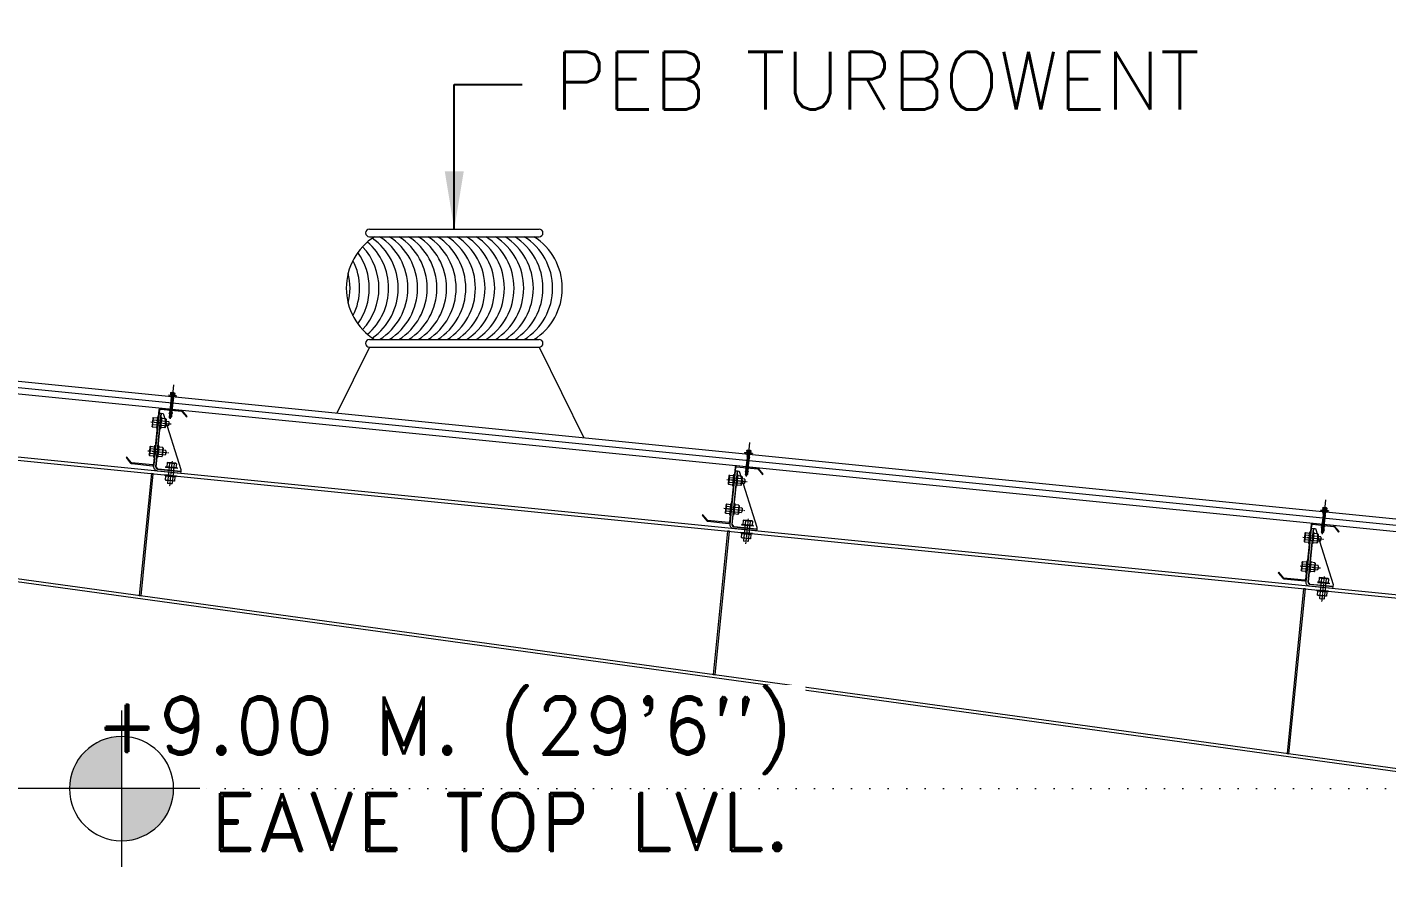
# Model space of a CAD drawing. Header units: millimetres. Extents: x 5227 to 261376, y 53707 to 123566.
# Drawn here: x 90430 to 93953, y 78941 to 81153 of the extents above; entities that cross this region are included whole.
import ezdxf

# ---------------------------------------------------------------- set-up
doc = ezdxf.new("R2010")
doc.units = ezdxf.units.MM
doc.header["$PDMODE"] = 35
doc.header["$PDSIZE"] = -10
doc.linetypes.add('CENTERX2', pattern=[101.6, 63.5, -12.7, 12.7, -12.7])
doc.linetypes.add('DOT', pattern=[6.35, 0, -6.35])
doc.layers.get('0').update_dxf_attribs({"lineweight": 0})
doc.layers.get('Defpoints').update_dxf_attribs({"lineweight": 0})
for name, color, linetype, lineweight in [('PV_CENTER LINE', 1, 'CENTERX2', 0), ('PV_DIMENTION_SECOND_ROMANS', 7, 'Continuous', 0), ('PV_DOTED LINE', 252, 'DOT', 0), ('PV_MARKING_ARROW', 7, 'Continuous', 0), ('PV_PURLIN', 4, 'Continuous', 0), ('PV_STEEL LINE', 7, 'Continuous', 0), ('PV_STEEL_I SECTION', 5, 'Continuous', 0), ('PV_STEEL_PLATE', 4, 'Continuous', 0), ('PV_STEEL_STIFFNING', 3, 'Continuous', 0), ('PV_STP', 3, 'Continuous', 0), ('PV_TEXT_ROMAND', 1, 'Continuous', 0), ('PV_TEXT_ROMANS', 7, 'Continuous', 0), ('STEEL LINE', 7, 'Continuous', 0)]:
    doc.layers.add(name, color=color, linetype=linetype, lineweight=lineweight)
doc.layers.add('PV_HATCH', color=252, linetype='Continuous', lineweight=0, transparency=0.5)
doc.styles.add('PV_ROMAND', font='romand.shx')
doc.styles.add('PV_ROMANS', font='romans.shx')
doc.dimstyles.new('PV_1-75_MM_FOOT', dxfattribs={"dimscale": 75, "dimtxt": 2, "dimasz": 2, "dimexe": 1, "dimexo": 0.625, "dimtad": 0, "dimdec": 0, "dimdsep": 46, "dimtxsty": 'PV_ROMAND', "dimcen": 2.5, "dimadec": 0, "dimazin": 0, "dimtfac": 1, "dimtdec": 0, "dimtmove": 1, "dimatfit": 2, "dimfxl": 1, "dimfxlon": 1, "dimarcsym": 0})

# ---------------------------------------------------------------- blocks, each defined once
blk = doc.blocks.new('2125')
at = {"color": 3}
for p, q in [((1074299.5, 569870.1), (1074359.5, 569870.1)), ((1074299.5, 569870.1), (1074299.5, 569866.5)), ((1074299.5, 569866.5), (1074359.5, 569866.5)), ((1074359.5, 569870.1), (1074359.5, 569866.5)), ((1074299.5, 569828.1), (1074359.5, 569828.1)), ((1074299.5, 569828.1), (1074299.5, 569824.5)), ((1074299.5, 569824.5), (1074359.5, 569824.5)), ((1074359.5, 569828.1), (1074359.5, 569824.5))]:
    blk.add_line(p, q, dxfattribs=at)
at = {"color": 7}
for p, q in [((1074305.5, 569891.7), (1074308.1, 569893.7)), ((1074305.5, 569891.7), (1074305.5, 569870.1)), ((1074305.5, 569891.7), (1074353.5, 569891.7)), ((1074308.1, 569893.7), (1074350.8, 569893.7)), ((1074317.5, 569891.7), (1074317.5, 569787.1)), ((1074341.5, 569891.7), (1074341.5, 569787.1)), ((1074353.5, 569891.7), (1074350.8, 569893.7)), ((1074353.5, 569891.7), (1074353.5, 569870.1)), ((1074305.5, 569822.5), (1074308.1, 569824.5)), ((1074305.5, 569802.5), (1074305.5, 569822.5)), ((1074305.5, 569802.5), (1074308.1, 569800.5)), ((1074308.1, 569824.5), (1074350.8, 569824.5)), ((1074308.1, 569800.5), (1074350.8, 569800.5)), ((1074319.9, 569784.7), (1074317.5, 569787.1)), ((1074319.9, 569784.7), (1074339.1, 569784.7)), ((1074339.1, 569784.7), (1074341.5, 569787.1)), ((1074353.5, 569822.5), (1074350.8, 569824.5)), ((1074353.5, 569802.5), (1074350.8, 569800.5)), ((1074353.5, 569802.5), (1074353.5, 569822.5))]:
    blk.add_line(p, q, dxfattribs=at)
for centre, radius, start, end in [((1074311.5, 569883.7), 9.99, 53.10594, 126.89406), ((1074329.5, 569856.9), 36.8, 70.98211, 109.01789), ((1074347.5, 569883.7), 9.99, 53.10594, 126.89406), ((1074311.5, 569814.5), 9.99, 53.10594, 126.89406), ((1074311.5, 569810.5), 9.99, 233.10594, 306.89406), ((1074329.5, 569787.7), 36.8, 70.98211, 109.01789), ((1074329.5, 569837.3), 36.8, 250.98211, 289.01789), ((1074347.5, 569814.5), 9.99, 53.10594, 126.89406), ((1074347.5, 569810.5), 9.99, 233.10594, 306.89406)]:
    blk.add_arc(centre, radius, start, end, dxfattribs=at)
at = {"layer": 'PV_CENTER LINE', "color": 1, "ltscale": 0.1}
blk.add_line((1074329.5, 569902.4), (1074329.5, 569771.2), dxfattribs=at)
blk = doc.blocks.new('SRW-55')
at = {"color": 252}
for p, q in [((-6.8, 2.3), (-3.6, 2.7)), ((-6.8, 2.3), (-6.8, 1.8)), ((-6.8, 1.8), (6.8, 1.8)), ((-4.5, 1.8), (-4.5, 0)), ((-4.5, 0), (4.5, 0)), ((-3.6, 6.3), (-3.6, 2.7)), ((-3.6, 2.7), (3.6, 2.7)), ((-2.7, 7.2), (2.7, 7.2)), ((-1.8, 6.3), (-1.8, 2.7)), ((-1.8, -0.6), (0, 0)), ((-1.8, 0), (-1.8, -0.6)), ((1.8, 6.3), (1.8, 2.7)), ((1.8, -0.4), (2.3, 0)), ((3.6, 6.3), (3.6, 2.7)), ((6.8, 2.3), (3.6, 2.7)), ((4.5, 1.8), (4.5, 0)), ((6.8, 2.3), (6.8, 1.8)), ((-2.5, -1.1), (-1.8, -0.6)), ((-2.5, -3), (-1.8, -2.5)), ((-2.5, -4.9), (-1.8, -4.4)), ((-2.5, -21.8), (-1.8, -21.3)), ((-2.5, -23.7), (-1.8, -23.2)), ((-2.4, -1.4), (-1.8, -1.5)), ((-2.4, -3.3), (-1.8, -3.4)), ((-2.4, -5.2), (-1.8, -5.3)), ((-1.8, -22.2), (-2.4, -22.1)), ((-1.8, -1.5), (1.8, -0.4)), ((-1.8, -2.4), (1.8, -1.3)), ((-1.8, -1.5), (-1.8, -2.5)), ((-1.8, -3.4), (1.8, -2.3)), ((-1.8, -4.3), (1.8, -3.2)), ((-1.8, -3.4), (-1.8, -4.3)), ((-1.8, -5.3), (1.8, -4.2)), ((-1.8, -5.3), (-1.8, -20.2)), ((-1.8, -21.2), (1.8, -20.1)), ((-1.8, -20.3), (-1.8, -21.3)), ((-1.8, -22.2), (1.8, -21.1)), ((-1.8, -23.1), (1.8, -22)), ((-1.8, -22.2), (-1.8, -23.1)), ((-1.8, -24.1), (1.8, -23)), ((1.8, -0.4), (1.8, -1.3)), ((2.4, -1.5), (1.8, -1.3)), ((1.8, -2.3), (2.5, -1.7)), ((1.8, -2.3), (1.8, -3.2)), ((2.4, -3.4), (1.8, -3.2)), ((1.8, -4.1), (2.5, -3.6)), ((1.8, -4.2), (1.8, -5.5)), ((1.8, -5.5), (1.8, -20.1)), ((1.8, -20.1), (2.4, -20.3)), ((2.5, -20.5), (1.8, -21.1)), ((1.8, -21.1), (1.8, -22)), ((1.8, -22), (2.4, -22.2)), ((2.5, -22.4), (1.8, -22.9)), ((1.8, -23), (1.8, -23.9)), ((-2.5, -25.6), (-1.8, -25)), ((-2.5, -27.5), (-1.8, -26.9)), ((-2.5, -29.4), (-1.8, -28.8)), ((-2.5, -31.3), (-1.8, -30.7)), ((-2.5, -31.5), (1.8, -31.5)), ((-1.8, -24.1), (-2.4, -23.9)), ((-1.8, -26), (-2.4, -25.8)), ((-1.8, -27.8), (-2.4, -27.7)), ((-1.8, -29.7), (-2.4, -29.6)), ((-1.8, -25), (1.8, -23.9)), ((-1.8, -24.1), (-1.8, -25)), ((-1.8, -26), (1.8, -24.9)), ((-1.8, -26.9), (1.8, -25.8)), ((-1.8, -26), (-1.8, -26.9)), ((-1.8, -27.8), (1.8, -26.7)), ((-1.8, -28.8), (1.8, -27.7)), ((-1.8, -27.9), (-1.8, -28.8)), ((-1.8, -29.7), (1.8, -28.6)), ((-1.8, -30.7), (1.8, -29.6)), ((-1.8, -29.7), (-1.8, -30.7)), ((-1.8, -31.5), (-1.8, -35.1)), ((-1.8, -35.1), (0, -37.8)), ((-1.3, -31.5), (1.8, -30.5)), ((0, -37.8), (1.3, -31.5)), ((0, -37.8), (1.8, -35.1)), ((1.8, -23.9), (2.4, -24)), ((2.5, -24.3), (1.8, -24.8)), ((1.8, -24.8), (1.8, -25.8)), ((1.8, -25.8), (2.4, -25.9)), ((2.5, -26.2), (1.8, -26.7)), ((1.8, -26.7), (1.8, -27.7)), ((1.8, -27.7), (2.4, -27.8)), ((2.5, -28.1), (1.8, -28.6)), ((1.8, -28.6), (1.8, -29.6)), ((1.8, -29.6), (2.4, -29.7)), ((2.5, -29.9), (1.8, -30.5)), ((1.8, -30.5), (1.8, -31.5)), ((1.8, -31.5), (1.8, -35.1))]:
    blk.add_line(p, q, dxfattribs=at)
for centre, radius, start, end in [((-2.7, 6.3), 0.902, 360, 180), ((0, 5), 2.25, 36.8699, 143.1301), ((2.7, 6.3), 0.902, 360, 180), ((-2.4, -1.2), 0.135, 129.8295, 257.9728), ((-2.4, -3.1), 0.135, 129.8295, 257.9728), ((-2.4, -5), 0.135, 129.8295, 257.9728), ((-2.4, -21.9), 0.135, 129.8295, 257.9728), ((-1.7, -0.7), 0.135, 107.2492, 129.8295), ((-1.8, -1.4), 0.135, 257.9728, 287.2492), ((-1.7, -2.6), 0.135, 107.2492, 129.8295), ((-1.8, -3.3), 0.135, 257.9728, 287.2492), ((-1.7, -4.5), 0.135, 107.2492, 129.8295), ((-1.8, -5.1), 0.135, 257.9728, 287.2492), ((-1.7, -21.4), 0.135, 107.2492, 129.8295), ((-1.8, -22.1), 0.135, 257.9728, 287.2492), ((-1.7, -23.3), 0.135, 107.2492, 129.8295), ((1.7, -0.3), 0.135, 287.2492, 309.8295), ((1.8, -1.5), 0.135, 77.9728, 107.2492), ((1.7, -2.2), 0.135, 287.2492, 309.8295), ((1.8, -3.4), 0.135, 77.9728, 107.2492), ((1.7, -4), 0.135, 287.2492, 309.8295), ((1.8, -20.3), 0.135, 77.9728, 107.2492), ((1.7, -21), 0.135, 287.2492, 309.8295), ((1.8, -22.2), 0.135, 77.9728, 107.2492), ((1.7, -22.8), 0.135, 287.2492, 309.8295), ((2.4, -1.6), 0.135, 309.8295, 77.9728), ((2.4, -3.5), 0.135, 309.8295, 77.9728), ((2.4, -20.4), 0.135, 309.8295, 77.9728), ((2.4, -22.3), 0.135, 309.8295, 77.9728), ((-2.4, -23.8), 0.135, 129.8295, 257.9728), ((-2.4, -25.7), 0.135, 129.8295, 257.9728), ((-2.4, -27.6), 0.135, 129.8295, 257.9728), ((-2.4, -29.5), 0.135, 129.8295, 257.9728), ((-2.4, -31.4), 0.135, 129.8295, 233.3696), ((-1.8, -23.9), 0.135, 257.9728, 287.2492), ((-1.7, -25.1), 0.135, 107.2492, 129.8295), ((-1.8, -25.8), 0.135, 257.9728, 287.2492), ((-1.7, -27), 0.135, 107.2492, 129.8295), ((-1.8, -27.7), 0.135, 257.9728, 287.2492), ((-1.7, -28.9), 0.135, 107.2492, 129.8295), ((-1.8, -29.6), 0.135, 257.9728, 287.2492), ((-1.7, -30.8), 0.135, 107.2492, 129.8295), ((1.8, -24), 0.135, 77.9728, 107.2492), ((1.7, -24.7), 0.135, 287.2492, 309.8295), ((1.8, -25.9), 0.135, 77.9728, 107.2492), ((1.7, -26.6), 0.135, 287.2492, 309.8295), ((1.8, -27.8), 0.135, 77.9728, 107.2492), ((1.7, -28.5), 0.135, 287.2492, 309.8295), ((1.8, -29.7), 0.135, 77.9728, 107.2492), ((1.7, -30.4), 0.135, 287.2492, 309.8295), ((2.4, -24.2), 0.135, 309.8295, 77.9728), ((2.4, -26.1), 0.135, 309.8295, 77.9728), ((2.4, -27.9), 0.135, 309.8295, 77.9728), ((2.4, -29.8), 0.135, 309.8295, 77.9728)]:
    blk.add_arc(centre, radius, start, end, dxfattribs=at)
blk = doc.blocks.new('PURLIN -....')
at = {"layer": 'PV_CENTER LINE'}
for p, q in [((195998.4, -55564.7), (195982.1, -55564.7)), ((195998.4, -55564.7), (195982.1, -55564.7)), ((195998.4, -55639.7), (195982.1, -55639.7))]:
    blk.add_line(p, q, dxfattribs=at)
at = {"layer": 'PV_PURLIN', "color": 2}
blk.add_lwpolyline([(195989.2, -55673.2, -0.414214), (195987.2, -55675.2), (195932.9, -55675.2, -0.198912), (195931.5, -55674.6), (195918.5, -55661.6), (195917.1, -55663), (195930.1, -55676, 0.198912), (195932.9, -55677.2), (195987.2, -55677.2, 0.414214), (195991.2, -55673.2), (195991.2, -55531.2, -0.414214), (195993.2, -55529.2), (196047.6, -55529.2, -0.198912), (196049, -55529.7), (196062, -55542.7), (196063.4, -55541.3), (196050.4, -55528.3, 0.198912), (196047.6, -55527.2), (195993.2, -55527.2, 0.414214), (195989.2, -55531.2)], format="xyb", close=True, dxfattribs=at)
blk = doc.blocks.new('G$C797E9A96')
at = {"color": 7}
for p, q in [((-46.8, 141), (-48.9, 119.8)), ((-45.7, 142.3), (-48.1, 118.4)), ((-45.7, 142.3), (-46.8, 141)), ((-45.7, 142.3), (-34.9, 141.2)), ((-48.1, 118.4), (-48.9, 119.8)), ((-48.1, 118.4), (-37.3, 117.3)), ((-47.5, 124.3), (-7.5, 120.3)), ((-46.3, 136.3), (-6.3, 132.3)), ((-24.5, 138.8), (-26.6, 117.5)), ((-25.8, 116.1), (-26.6, 117.5)), ((-15.8, 115.1), (-25.8, 116.1)), ((-23.4, 140), (-24.5, 138.8)), ((-13.4, 139), (-23.4, 140)), ((-15.8, 115.1), (-14.7, 116.4)), ((-12.6, 137.6), (-14.7, 116.4)), ((-13.4, 139), (-12.6, 137.6)), ((-6.2, 121.4), (-7.5, 120.3)), ((-5.3, 131), (-6.3, 132.3)), ((-5.3, 131), (-6.2, 121.4)), ((-54.3, 66.4), (-56.4, 45.2)), ((-55.5, 43.7), (-56.4, 45.2)), ((-53.1, 67.6), (-55.5, 43.7)), ((-55.5, 43.7), (-44.8, 42.7)), ((-54.9, 49.7), (-15, 45.7)), ((-53.1, 67.6), (-54.3, 66.4)), ((-53.7, 61.7), (-13.8, 57.7)), ((-53.1, 67.6), (-42.4, 66.5)), ((-32, 64.2), (-34.1, 42.9)), ((-33.2, 41.5), (-34.1, 42.9)), ((-23.3, 40.5), (-33.2, 41.5)), ((-30.8, 65.4), (-32, 64.2)), ((-20.9, 64.4), (-30.8, 65.4)), ((-23.3, 40.5), (-22.2, 41.7)), ((-20, 63), (-22.2, 41.7)), ((-20.9, 64.4), (-20, 63)), ((-13.7, 46.8), (-15, 45.7)), ((-12.7, 56.3), (-13.8, 57.7)), ((-12.7, 56.3), (-13.7, 46.8))]:
    blk.add_line(p, q, dxfattribs=at)
at = {"color": 3}
for p, q in [((-34.6, 144.2), (-37.6, 114.3)), ((-32.8, 144), (-35.8, 114.1)), ((-34.6, 144.2), (-32.8, 144)), ((-25.9, 143.3), (-28.9, 113.4)), ((-24.1, 143.1), (-27.1, 113.3)), ((-25.9, 143.3), (-24.1, 143.1)), ((-37.6, 114.3), (-35.8, 114.1)), ((-28.9, 113.4), (-27.1, 113.3)), ((-42.1, 69.5), (-45.1, 39.7)), ((-45.1, 39.7), (-43.3, 39.5)), ((-40.3, 69.4), (-43.3, 39.5)), ((-42.1, 69.5), (-40.3, 69.4)), ((-33.3, 68.7), (-36.3, 38.8)), ((-36.3, 38.8), (-34.5, 38.6)), ((-31.5, 68.5), (-34.5, 38.6)), ((-33.3, 68.7), (-31.5, 68.5))]:
    blk.add_line(p, q, dxfattribs=at)
at = {"color": 7}
for centre, radius, start, end in [((-42, 138.9), 5, 137.3953, 211.1835), ((-43.8, 121), 5, 137.3953, 211.1835), ((-29.5, 128.6), 18.4, 155.2715, 193.3073), ((-21.5, 118.7), 5, 137.3953, 211.1835), ((-7.3, 126.3), 18.4, 155.2715, 193.3073), ((-19.7, 136.6), 5, 137.3953, 211.1835), ((-19.5, 118.5), 5, 317.3953, 31.1835), ((-31.9, 128.8), 18.4, 335.2715, 13.3073), ((-17.7, 136.4), 5, 317.3953, 31.1835), ((-51.2, 46.3), 5, 137.3953, 211.1835), ((-37, 54), 18.4, 155.2715, 193.3073), ((-49.5, 64.2), 5, 137.3953, 211.1835), ((-29, 44.1), 5, 137.3953, 211.1835), ((-14.7, 51.7), 18.4, 155.2715, 193.3073), ((-27.2, 62), 5, 137.3953, 211.1835), ((-27, 43.9), 5, 317.3953, 31.1835), ((-39.4, 54.2), 18.4, 335.2715, 13.3073), ((-25.2, 61.8), 5, 317.3953, 31.1835)]:
    blk.add_arc(centre, radius, start, end, dxfattribs=at)
at = {"layer": 'PV_CENTER LINE'}
blk.add_line((6.8, 227.1), (-3.2, 126.9), dxfattribs=at)
at = {"layer": 'PV_CENTER LINE', "color": 1, "ltscale": 0.1}
for p, q in [((-52.2, 130.8), (0.9, 125.5)), ((-59.6, 56.2), (-6.5, 50.9))]:
    blk.add_line(p, q, dxfattribs=at)
at = {"layer": 'PV_STEEL_PLATE', "color": 30, "ltscale": 3}
blk.add_lwpolyline([(-34.8, 3.5, -0.414214), (-43.8, 14.4), (-29.9, 153.7), (-24.9, 153.2), (-38.8, 13.9, 0.414214), (-34.3, 8.5), (25.4, 2.5), (24.9, -2.5)], format="xyb", close=True, dxfattribs=at)
at = {"layer": 'PV_STEEL_STIFFNING', "ltscale": 5}
blk.add_lwpolyline([(-38.7, 15.2), (-24.9, 153.2), (-19.9, 152.7), (25.9, 7.5), (25.4, 2.5), (-33.1, 8.3)], close=True, dxfattribs=at)
at = {"color": 252, "xscale": -1.487812063150599, "yscale": 1.487812063147431, "zscale": 1.487812063150599, "rotation": 354.2894068619516}
blk.add_blockref('SRW-55', (3.7, 196.1), dxfattribs=at)
at = {"ltscale": 3, "rotation": 354.2894068619772}
blk.add_blockref('PURLIN -....', (-189522, 74919.6), dxfattribs=at)
at = {"layer": 'PV_DIMENTION_SECOND_ROMANS', "linetype": 'ByBlock', "ltscale": 5, "xscale": -0.5, "yscale": 0.5, "zscale": 0.5, "rotation": 354.2894068619772}
blk.add_blockref('2125', (506148.1, -336957.9), dxfattribs=at)
blk = doc.blocks.new('G$CF01BD585')
at = {"layer": 'STEEL LINE', "color": 254}
for p, q in [((-235.6, 202.9), (-319.8, 32)), ((204.1, 202.9), (319.8, -32))]:
    blk.add_line(p, q, dxfattribs=at)
for points in [[(-235.6, 509.2), (204.1, 509.2)], [(-235.6, 489.2), (204.1, 489.2)], [(-235.6, 222.8), (204.1, 222.8)], [(-235.6, 202.9), (204.1, 202.9)]]:
    blk.add_lwpolyline(points, dxfattribs=at)
for centre, radius, start, end in [((-235.6, 499.2), 9.99, 90, 270), ((204.1, 499.2), 9.99, 270, 90), ((-138, 356), 157.6, 122.3171, 237.6829), ((-368.5, 356), 157.6, 316.988, 43.0121), ((-343.5, 356), 157.6, 310.6837, 49.3164), ((-318.5, 356), 157.6, 304.9286, 55.0715), ((-293.5, 356), 157.6, 302.3171, 57.6829), ((-268.5, 356), 157.6, 302.3171, 57.6829), ((-243.5, 356), 157.6, 302.3171, 57.6829), ((-218.5, 356), 157.6, 302.3171, 57.6829), ((-193.5, 356), 157.6, 302.3171, 57.6829), ((-168.5, 356), 157.6, 302.3171, 57.6829), ((-143.5, 356), 157.6, 302.3171, 57.6829), ((-118.5, 356), 157.6, 302.3171, 57.6829), ((-93.5, 356), 157.6, 302.3171, 57.6829), ((-68.5, 356), 157.6, 302.3171, 57.6829), ((-43.5, 356), 157.6, 302.3171, 57.6829), ((-18.5, 356), 157.6, 302.3171, 57.6829), ((6.5, 356), 157.6, 302.3171, 57.6829), ((31.5, 356), 157.6, 302.3171, 57.6829), ((56.5, 356), 157.6, 302.3171, 57.6829), ((81.5, 356), 157.6, 302.3171, 57.6829), ((106.5, 356), 157.6, 302.3171, 57.6829), ((-418.5, 356), 157.6, 332.8565, 27.1436), ((-393.5, 356), 157.6, 324.1486, 35.8515), ((-443.5, 356), 157.6, 345.7415, 14.2586), ((-235.6, 212.9), 9.99, 90, 270), ((204.1, 212.9), 9.99, 270, 90)]:
    blk.add_arc(centre, radius, start, end, dxfattribs=at)
blk = doc.blocks.new('*U526')
at = {"layer": 'PV_HATCH'}
h = blk.add_hatch(color=252, dxfattribs=at)
h.dxf.hatch_style = 1
h.paths.add_polyline_path([(0, -150), (0, 0), (-150, 0, 0.414214)])
h.paths.add_polyline_path([(0, 150), (0, 0), (150, 0, 0.414214)])
at = {"layer": 'PV_TEXT_ROMAND', "color": 250}
for p, q in [((0, 225), (0, -225)), ((-225, 0), (225, 0)), ((-150, 0), (300, 0)), ((-75, 0), (375, 0)), ((0, 0), (450, 0)), ((75, 0), (525, 0)), ((150, 0), (600, 0)), ((225, 0), (675, 0)), ((300, 0), (750, 0)), ((375, 0), (825, 0)), ((450, 0), (900, 0)), ((525, 0), (975, 0)), ((600, 0), (1050, 0)), ((675, 0), (1125, 0)), ((750, 0), (1200, 0)), ((825, 0), (1275, 0)), ((900, 0), (1350, 0)), ((975, 0), (1425, 0)), ((1050, 0), (1500, 0)), ((1125, 0), (1575, 0)), ((1200, 0), (1650, 0)), ((1275, 0), (1725, 0)), ((1350, 0), (1800, 0)), ((1425, 0), (1875, 0)), ((1500, 0), (1950, 0)), ((1575, 0), (2025, 0)), ((1650, 0), (2100, 0)), ((1725, 0), (2175, 0)), ((1800, 0), (2250, 0)), ((1875, 0), (2325, 0)), ((1950, 0), (2400, 0))]:
    blk.add_line(p, q, dxfattribs=at)
at = {"layer": 'PV_TEXT_ROMAND'}
blk.add_circle((0, 0), 150, dxfattribs=at)
blk = doc.blocks.new('*D536')
at = {"layer": 'Defpoints', "color": 0, "transparency": 16777216}
for p in [(95136.2, 83010.5), (95136.2, 77706.4), (73286.2, 73729.5)]:
    blk.add_point(p, dxfattribs=at)
at = {"layer": 'PV_DIMENTION_SECOND_ROMANS', "color": 0, "lineweight": -2, "transparency": 16777216}
for p, q in [((73286.2, 82935.5), (73286.2, 83085.5)), ((95136.2, 82935.5), (95136.2, 83085.5)), ((73436.2, 83010.5), (81728.7, 83010.5)), ((94986.2, 83010.5), (86693.8, 83010.5))]:
    blk.add_line(p, q, dxfattribs=at)
at = {"layer": 'PV_DIMENTION_SECOND_ROMANS', "color": 0, "transparency": 16777216}
for points in [[(73436.2, 83035.5), (73436.2, 82985.5), (73286.2, 83010.5)], [(94986.2, 82985.5), (94986.2, 83035.5), (95136.2, 83010.5)]]:
    blk.add_solid(points, dxfattribs=at)
at = {"layer": 'PV_DIMENTION_SECOND_ROMANS', "color": 0, "transparency": 16777216, "insert": (84211.2, 83010.5), "char_height": 150, "attachment_point": 5, "style": 'PV_ROMAND'}
blk.add_mtext('21850 [71\'-8"] OUT TO OUT STEEL LINE', dxfattribs=at)

msp = doc.modelspace()

# ---------------------------------------------------------------- linework, layer by layer
at = {"layer": 'PV_STEEL LINE', "color": 250}
for points in [[(95169.2, 76751.4), (95169.2, 79759), (73253.2, 81950.6), (73253.2, 73729.5)], [(95136.2, 76751.4), (95136.2, 79729.1), (73286.2, 81914.1), (73286.2, 73729.5)]]:
    msp.add_lwpolyline(points, dxfattribs=at)
at = {"layer": 'PV_STEEL LINE', "color": 254}
msp.add_lwpolyline([(95152.7, 76751.4), (95152.7, 79744.1), (73269.7, 81932.4), (73269.7, 73729.5)], dxfattribs=at)
at = {"layer": 'PV_STEEL_I SECTION'}
for p, q in [((94236.2, 79187.5), (90243.8, 79737.5)), ((94236.2, 79195.5), (90244.6, 79745.5))]:
    msp.add_line(p, q, dxfattribs=at)
msp.add_lwpolyline([(90274.4, 80044), (95080.5, 79563.4), (95081.3, 79571.3), (90275.2, 80051.9)], dxfattribs=at)
at = {"layer": 'PV_STP'}
for points in [[(90752.1, 79996.2), (90720.4, 79679.9), (90725.4, 79679.4), (90757, 79995.7)], [(92244.6, 79847), (92207.4, 79475), (92212.4, 79474.6), (92249.6, 79846.5)], [(93737.2, 79697.7), (93694.4, 79270.2), (93699.4, 79269.7), (93742.2, 79697.2)]]:
    msp.add_lwpolyline(points, close=True, dxfattribs=at)

# ---------------------------------------------------------------- block references
at = {"layer": 'PV_DIMENTION_SECOND_ROMANS'}
for name, p in [('G$CF01BD585', (91552.6, 80120.7)), ('G$C797E9A96', (90802.6, 79999.2)), ('G$C797E9A96', (92295.2, 79849.9)), ('G$C797E9A96', (93787.7, 79700.7))]:
    msp.add_blockref(name, p, dxfattribs=at)

# ---------------------------------------------------------------- texts
at = {"layer": 'PV_TEXT_ROMANS', "insert": (91796.9, 81089.6), "char_height": 150, "attachment_point": 1, "style": 'PV_ROMANS'}
msp.add_mtext('\\pxr0.05385,ql;PEB TURBOWENT ', dxfattribs=at)

# ---------------------------------------------------------------- leaders
at = {"layer": 'PV_MARKING_ARROW'}
msp.add_leader([(91536.8, 80629.8), (91536.8, 81004.4), (91712.8, 81004.4)], dimstyle='PV_1-75_MM_FOOT', override={"dimgap": 0.625, "dimtad": 0}, dxfattribs=at)

# ---------------------------------------------------------------- next in the draw order: texts
at = {"layer": 'PV_TEXT_ROMAND', "insert": (90505.9, 79418.1), "char_height": 150, "attachment_point": 1, "style": 'PV_ROMAND', "bg_fill": 3, "box_fill_scale": 1.2, "bg_fill_color": 1, "bg_fill_transparency": 0}
msp.add_mtext('\\pxr0.05385,qr;+9.00 M. (29\'6") \\PEAVE TOP LVL.', dxfattribs=at)

# ---------------------------------------------------------------- next in the draw order: linework, layer by layer
at = {"layer": 'PV_DOTED LINE', "ltscale": 7.5}
msp.add_line((94236.2, 79179.5), (90877.2, 79179.5), dxfattribs=at)

# ---------------------------------------------------------------- next in the draw order: block references
at = {"layer": 'PV_DIMENTION_SECOND_ROMANS', "xscale": -0.8999999999999999, "yscale": 0.8999999999999999, "zscale": 0.8999999999999999}
msp.add_blockref('*U526', (90674.7, 79179.5), dxfattribs=at)

# ---------------------------------------------------------------- next in the draw order: dimensions: what is measured, and where the dimension line sits
at = {"layer": 'PV_DIMENTION_SECOND_ROMANS'}
dim = msp.add_linear_dim(base=(95136.2, 83010.5), p1=(73286.2, 73729.5), p2=(95136.2, 77706.4), text='<> OUT TO OUT STEEL LINE', dimstyle='PV_1-75_MM_FOOT', override={"dimtxsty": 'PV_ROMAND'}, dxfattribs=at)
dim.commit()
dim.dimension.update_dxf_attribs({"geometry": '*D536', "text_midpoint": (84211.2, 83010.5)})

doc.saveas('drawing.dxf')
